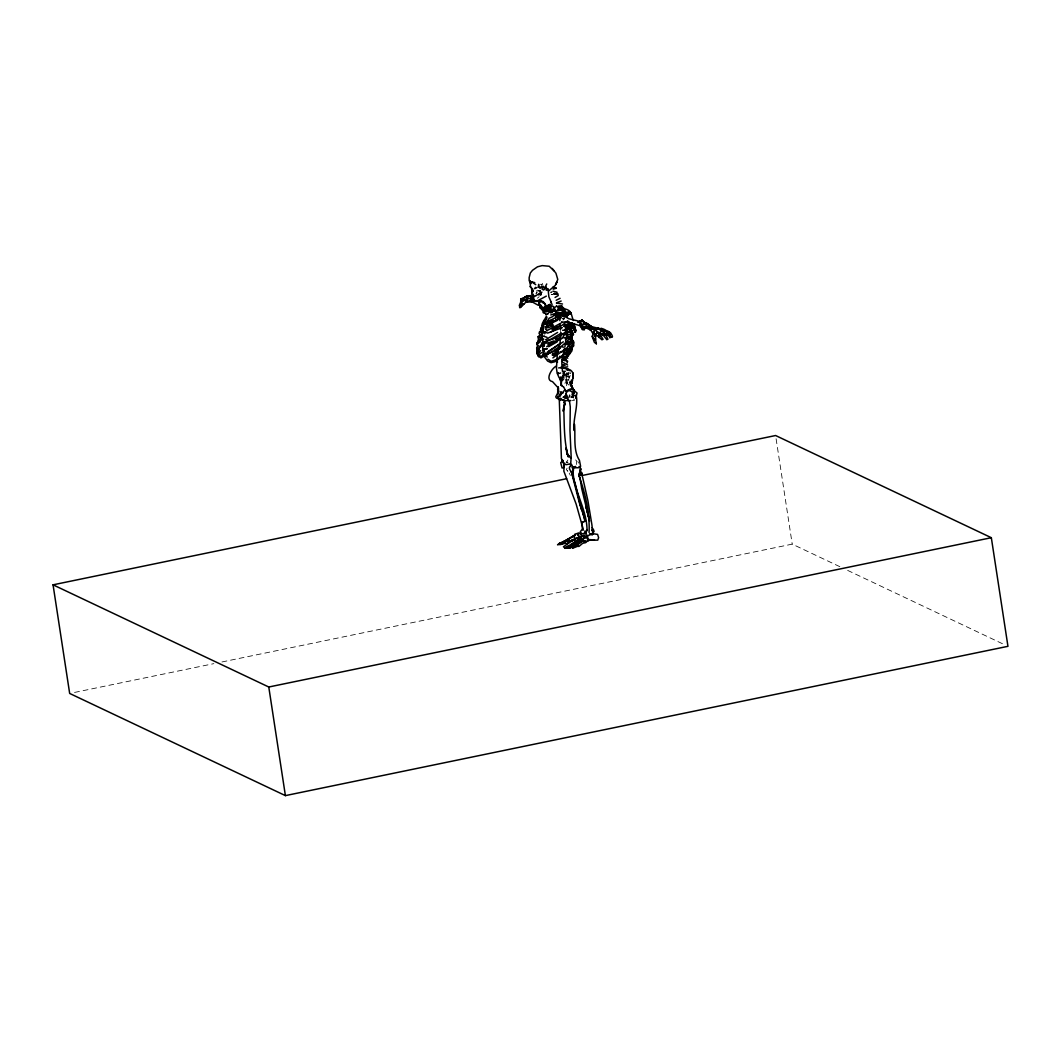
<?xml version="1.0" encoding="UTF-8"?>
<svg xmlns="http://www.w3.org/2000/svg" width="1061" height="1061" viewBox="0 0 1061 1061"><rect width="100%" height="100%" fill="white"/><g stroke="black" fill="none" stroke-linecap="round" stroke-linejoin="round"><path stroke-width="0.75" stroke-dasharray="5 3.75" d="M566.76 382.212L566.335 372.835L567.542 379.361L566.349 386.483L566.76 382.212L566.826 383.021M536.707 293.366L536.972 291.324M576.574 464.493L576.534 460.819L575.115 459.546M570.248 375.395L568.444 380.13L565.884 380.541L565.5 381.708L570.977 387.159M564.717 378.313L565.208 376.151M566.481 462.145L567.847 459.997M567.091 468.153L566.375 469.532L567.423 470.951M563.02 320.13L564.28 318.048L564.505 319.162M537.37 298.234L539.24 296.642M563.046 319.242L564.28 318.048M536.614 290.794L537.556 290.117M535.818 293.499L537.078 292.624M562.25 318.698L563.683 318.711M567.065 380.05L565.354 380.448M567.807 382.424L564.704 383.114M566.76 373.963L567.967 373.605L567.728 372.53M572.29 400.594L574.492 400.13M74.535 692.435L213.858 663.642M221.961 661.971L792.222 544.134L840.166 566.839M565.99 462.238L567.489 462.039M566.229 374.122L567.847 374.016L568.205 376.151L569.929 376.27L570.831 377.716M564.969 379.201L569.054 380.183M565.871 374.533L568.457 374.533L568.457 372.159M566.574 462.503L568.033 462.543M570.513 373.101L569.492 373.021L570.805 373.127M563.046 318.048L564.598 318.698M847.659 570.394L1004.953 644.902M540.924 284.494L541.654 284.958M566.043 375.78L566.866 376.443L566.203 375.674M540.739 284.189L541.932 285.449M567.317 470.646L567.874 471.376M569.187 473.087L570.367 475.434M577.821 461.469L578.59 463.073M542.211 283.274L543.086 285.595M573.829 398.949L574.134 399.944M563.139 317.995L563.404 319.295M776.095 438.763L792.222 544.134M566.322 375.674L566.415 376.43M560.659 330.356L560.712 332.557M551.892 294.428L551.203 294.428L553.285 294.441L551.892 294.428M569.293 377.636L567.874 376.164L569.293 377.636"/><path stroke-width="1.5" d="M574.492 424.373C575.672 436.031 572.913 450.222 579.439 460.341L580.619 466.336C580.049 469.108 571.481 467.092 574.664 466.92L573.895 467.052L575.659 466.495L574.001 467.052M560.632 336.098L560.672 332.982M574.319 424.307L574.16 430.434C572.834 419.002 577.94 407.941 576.468 396.681L574.969 395.183L571.415 397.305L572.396 397.172M572.927 468.034C572.542 489.572 587.25 509.041 587.038 530.898M564.903 400.66L563.232 411.27L563.749 407.291C564.333 424.082 563.868 441.27 568.285 456.946L566.097 447.967L566.773 452.782L568.683 456.442M589.067 532.503C589.956 513.232 585.301 493.338 578.868 475.447L580.38 472.065L581.826 473.365M548.06 311.258L550.248 310.024L554.77 310.886M531.163 297.146L531.097 298.552L531.229 297.571M565.022 397.835L565.155 395.461M531.203 296.536L529.253 295.86M610.062 333.141L610.115 332.385L608.059 332.411L609.664 332.61L607.621 330.86C606.335 331.43 606.587 329.732 601.003 328.247M538.457 287.173L538.683 284.295L538.59 287.266L540.487 287.929L538.457 287.173L545.606 287.73L546.269 287.027M543.418 350.103L543.497 348.936L547.317 348.565L543.975 348.897L544.426 351.403M565.712 341.748L565.566 338.353M543.683 344.162L543.829 342.451L543.55 345.223L543.683 344.162L542.781 344.586L542.755 339.069L543.749 339.122L542.277 340.037M560.341 339.785L560.858 336.695M552.609 309.189L551.574 310.754M559.266 307.584L559.399 306.205L558.404 306.563M580.195 474.055L580.473 468.79L579.16 474.532L581.057 468.909L579.094 466.548M550.964 301.934L552.091 304.679M557.542 389.467L558.59 392.729M580.606 537.105L582.118 541.07M522.755 299.547L522.622 300.542L520.646 301.231L520.885 298.857L524.744 297.717M575.805 398.326L577.038 392.994L574.187 390.7L571.189 385.859L574.638 391.257M567.038 540.938L567.542 539.731M559.678 543.577L565.367 541.375L573.378 536.057L574.89 538.298M559.837 320.661L560.142 317.411M603.192 334.573L605.035 333.459L607.94 339.308M559.598 345.462L560.221 340.979M584.332 324.653L584.545 323.34L587.277 323.512L592.396 327.133L585.46 323.114L591.123 326.509L599.16 328.539M563.457 353.26L562.874 356.854L561.906 357.053L562.874 357.451L562.383 356.973M566.309 334.321L566.693 335.329M529.664 296.377L527.993 295.661L525.712 297.027M564.85 346.974L565.486 343.446M561.866 361.39L562.303 357.637M546.839 316.868L546.428 319.998L545.075 319.772L544.823 321.072L546.521 317.889M570.805 383.803L570.539 385.17L570.5 381.681M573.404 320.488C570.659 313.817 572.197 310.767 564.89 308.87L564.439 309.945M566.03 393.472L566.229 396.748L569.545 401.655L570.274 406.907L569.969 430.541L571.176 457.132L570.526 465.965M587.423 535.288L588.139 540.142L597.741 540.142L598.643 537.675L597.582 534.399L593.842 533.829M571.017 382.835L571.017 385.528M558.457 308.486L558.152 309.865L558.63 308.751L557.595 306.788M567.728 354.334L568.272 351.907M572.86 340.568L572.449 342.385L572.012 338.141L572.078 341.867L572.396 340.409L567.038 344.732M560.685 543.126L568.006 539.651M558.285 350.17L559.174 346.35M563.736 351.642L564.479 348.618M568.961 354.812L571.521 349.255L567.582 354.573L562.118 359.599M565.845 393.127L565.858 395.62M519.943 304.812L521.521 303.685L522.503 305.435L520.301 307.173L519.306 305.435L520.527 302.531L526.866 298.618M532.954 298.446C533.603 295.25 531.017 300.29 533.776 300.051M571.68 329.122L572.025 327.862L569.943 326.576M564.081 373.472L561.309 382.597L561.216 385.13L563.298 386.867M567.078 363.048L567.635 361.204L565.632 359.944M549.174 311.828L548.497 310.515L548.961 311.974L548.444 310.674L550.221 309.984L553.656 310.714M569.651 332.212L571.097 327.597L571.136 328.976M566.043 350.568L566.494 349.215M560.46 306.006L560.327 307.133L561.866 306.045L559.067 310.396M571.786 380.634L571.057 385.435L571.826 386.124M555.526 318.658L555.871 319.361M557.953 372.544L557.449 373.883L558.908 377.225L560.924 378.18L563.67 376.005L563.073 372.955M559.89 394.732L561.07 391.655L561.044 394.878M563.099 397.344L567.065 395.262M603.152 331.483L605.526 331.005L608.059 333.26L606.308 333.287L608.483 332.995L608.51 333.857M585.407 327.199L584.797 328.751L582.383 327.239M593.457 333.207L595.632 329.401L598.762 327.995M563.338 314.162L564.081 312.398L563.537 308.167L561.044 309.374L563.59 309.295L562.357 309.865M550.884 312.968L551.786 310.886M568.882 326.523L570.142 323.578M568.457 547.715L566.839 548.006L581.123 538.073L582.781 540.115M545.951 316.775L544.611 319.812L544.505 323.95L545.407 324.175L543.06 323.552M608.006 335.064L606.242 335.09L608.139 335.13M543.391 324.135L544.598 321.536M573.988 544.837L568.471 547.489M570.619 547.821L569.041 548.139L570.685 546.959M537.702 351.098L538.351 349.772M545.341 286.722L546.733 283.977M541.097 339.043L538.948 340.382L540.301 339.334L538.922 342.756L541.362 339.6L543.908 326.337L542.025 325.342L542.251 323.645L543.961 320.236L546.256 318.817M564.823 389.931L559.346 396.151L560.155 395.952L557.569 396.27L558.457 399.069L560.911 398.366L559.439 398.764M564.319 463.378L563.842 471.15L576.136 504.055L583.218 529.187M543.63 325.488L541.256 330.051L541.216 327.796L543.484 328.194L542.847 331.072L540.46 329.759L542.808 324.348M572.012 395.01L574.319 392.53L572.781 394.188M564.12 374.904L565.274 374.228M530.54 287.186L529.93 280.635L530.898 283.764L529.2 280.714L529.16 277.624L530.328 272.982L532.529 270.276L537.489 266.815L542.184 265.608L549.213 266.245L553.961 270.767L552.237 268.433M575.181 534.558L574.173 535.42L574.545 536.402M533.391 294.255L532.436 295.953L531.72 293.91L532.582 290.595L532.343 292.611L531.336 287.982M545.129 307.12L545.513 304.335L544.253 302.836L542.993 302.916M537.516 347.318L536.813 348.592L537.874 348.3L537.158 347.265M585.46 326.894L584.691 328.247L586.733 327.517L591.149 328.923M582.078 325.541L583.126 324.295M582.078 536.137L584.24 534.916L585.553 537.9M606.773 333.91L608.802 333.379L610.3 335.17M560.871 376.814L560.42 378.87L563.351 379.732M565.606 343.26L566.189 342.358L569.744 343.207M559.89 306.443L559.465 307.106L558.868 306.35M549.266 353.034L540.924 357.902L538.073 355.408L541.587 352.57M545.646 308.313L544.664 311.085L542.715 307.199L544.134 308.618L543.564 309.069L544.585 308.207L544.492 311.165L543.829 311.072L542.688 310.82L540.831 307.518M596.481 333.313L595.393 336.921C592.237 330.992 597.423 338.26 594.996 340.196L594.584 339.043L595.38 338.751L596.362 343.764L594.399 342.358L592.157 336.523L592.754 336.019M561.866 306.045L560.778 307.61L559.85 306.908L559.624 308.738L557.542 310.82M571.295 383.644L570.619 384.612L571.746 383.074L571.468 380.103M569.226 354.626L572.012 350.7L571.627 346.284L571.852 349.255M580.951 537.688L564.956 548.378L572.608 545.473M542.211 343.021L539.532 347.398L538.179 353.91L537.463 351.629L538.869 352.663L540.646 350.647M546.8 312.04L547.993 310.502L549.452 311.815M548.67 311.35L551.415 307.836M587.237 529.638L585.261 532.29L586.614 536.11L591.746 534.2M546.044 310.568L546.879 309.533M547.781 307.12L546.243 306.337L550.102 304.228L550.314 306.921L546.892 309.653M535.752 287.292L534.598 288.685L536.813 287.664M565.5 328.937L564.571 330.064L565.579 329.334M542.091 329.029L539.041 333.565L541.773 335.382L542.105 332.968L543.113 333.048L539.678 331.708L539.32 332.372L543.02 327.915M538.139 349.467L542.304 344.679M557.264 318.844L558.192 317.823M540.778 332.372L542.622 330.342M558.166 394.215L558.02 391.522M553.922 307.027L553.457 307.584L554.266 307.73L556.587 306.311A2.652 0.743 -32.6 0 0 556.468 305.608M597.277 329.056L598.205 328.061L597.157 329.149M566.441 325.303L565.314 327.345M559.929 316.112L560.911 315.051L563.616 315.74L562.197 316.085M531.588 300.077L531.243 298.963L531.588 300.077L529.2 301.085L533.497 302.12L530.328 300.9L538.259 305.276M540.301 339.401L536.946 342.849L537.37 346.032M556.282 317.252L558.51 315.051L560.911 315.051M568.152 355.767L562.529 360.329M538.723 345.687L536.68 347.69L536.879 353.008L538.789 356.894L537.145 353.313L538.073 355.408M520.208 307.61L521.72 306.152L520.394 306.921L519.651 305.608L519.731 307.703L519.625 306.576M566.839 392.106L569.638 389.414L571.654 389.108M559.744 543.033L558.378 544.147L564.213 542.503M557.264 354.666L556.481 368.406L557.078 372.703L558.895 373.499L557.383 373.445M570.142 350.382L555.115 361.682L551.03 362.69L547.609 361.058L543.245 355.289L542.277 342.265M608.55 333.048L610.513 332.756C611.096 333.844 614.239 337.902 611.149 337.279L609.73 335.78M556.932 312.491L552.542 316.682L549.054 318.247L546.548 324.281L547.861 320.674L548.749 321.496L552.582 319.918L548.749 321.496M593.842 331.828L592.29 336.098L593.51 338.645M550.964 312.637L554.386 309.573M558.537 351.416L554.624 354.918L558.524 351.204C556.892 351.801 554.147 357.504 552.37 354.984L560.049 348.141M566.919 330.117L567.091 331.642L569.717 331.642M555.182 309.122L551.747 312.106M546.335 296.112L536.057 301.576L534.784 300.913L532.675 296.165L534.2 296.894M574.306 535.593L561.813 542.781L563.457 542.436M584.226 322.624L582.025 320.183L577.874 322.464L580.606 321.271M593.55 531.707L593.881 530.407L592.131 527.741M544.77 289.03L543.617 289.971L542.078 289.189M605.367 333.751L604.08 333.433L606.242 335.09M528.033 300.82L522.463 304.918L521.269 302.08L522.675 304.706L521.932 305.157L524.161 303.685L521.84 305.462M541.919 292.16L535.725 295.727M538.935 304.693L539.227 304.587M552.9 287.359L555.301 285.436L557.768 279.428L555.937 273.207L553.709 270.409M571.866 325.952L570.526 326.549M583.404 324.215L582.197 324.984L580.937 324.268L580.964 321.39L582.542 320.966L584.929 323.99M567.768 320.873L561.269 325.913L553.311 328.631M585.685 532.954L581.813 533.869L580.314 531.733L582.356 529.068L582.118 522.039M565.274 321.775L561.799 322.425L561.72 321.708M568.006 347.04L552.861 357.915M563.205 336.005L569.863 330.528L571.534 326.218L569.359 323.592M538.948 340.382L541.455 338.446M567.847 541.442L569.134 540.447M574.439 543.617L578.563 540.46L581.905 539.89M557.701 349.905L559.359 348.645M573.006 548.086L577.927 546.176L576.919 546.136L578.948 546.455L582.714 543.272L585.659 542.648L585.951 540.831L582.489 540.725L576.6 544.678L577.608 545.5L573.311 546.627L572.608 548.046M583.775 327.822L583.099 328.34L584.478 327.425M557.874 349.772L560.155 348.061M568.139 546.083L564.598 547.755L563.418 546.733L576.654 537.781L579.439 541.19L576.362 542.675M549.359 352.955L544.625 356.324L552.622 350.966M548.272 305.634L549.492 304.772L544.266 310.913L545.394 313.632M568.165 541.906L573.815 539.32M548.046 288.778L548.855 296.801L551.243 302.279M539.837 293.924L538.577 294.812L541.282 293.605L540.619 295.223L540.248 290.542M545.991 353.313L540.898 356.43L538.816 354.838M548.683 351.416L559.518 343.857M563.325 341.828L547.317 352.08M571.68 337.597L570.168 338.194M546.786 330.727L560.884 323.154M545.487 339.865L557.582 332.438M556.216 366.138C551.853 368.194 544.465 380.077 552.529 381.655L558.444 388.127L558.577 390.992M541.866 334.082L537.874 336.788L538.484 339.241L536.946 344.175L538.484 343.631M570.407 334.944L571.508 334.202M548.113 354.202L543.842 353.3C554.372 355.462 566.601 341.602 573.537 334.547L571.707 330.448M557.516 392.079L558.696 391.31M570.155 344.507L571.335 343.751M560.805 542.595L559.359 543.736L563.802 542.582M547.927 344.467L553.192 341.125M553.802 286.589L548.776 290.873L547.078 288.393M543.351 343.485L561.481 333.074M581.919 541.68L575.632 546.11L570.699 547.635M553.975 350.13L559.372 346.761M570.99 546.733L573.524 545.871L572.608 546.15L574.465 544.386L575.606 544.797L575.407 543.776L576.76 543.789L576.07 543.842L582.768 539.24L584.094 541.694M555.062 297.451L558.298 295.488M582.569 324.56L583.417 324.056M563.139 337.783L546.733 346.562M563.404 351.748L560.341 351.708M550.765 332.027L557.648 328.048M558.643 367.928L567.688 366.814M530.301 295.488L527.37 297.557L525.646 301.019L527.397 302.199M548.55 346.735L557.158 341.894M566.919 343.194L565.5 343.95L567.264 344.188M536.07 295.581L533.908 296.072M559.213 309.175L558.524 309.533L562.595 307.73L560.274 306.47M553.524 320.78L545.739 324.533M575.367 534.93L558.378 544.426C560.659 545.633 565.407 542.012 567.423 543.723L569.014 541.561L575.526 539.558M569.492 348.963L570.712 348.313L568.484 345.236M546.243 306.337L547.861 305.488M558.192 316.337L543.259 323.897M584.067 323.592L587.688 323.87L584.094 322.146M570.858 331.178L572.144 330.528M547.436 313.99L545.792 314.825L548.471 313.552M550.898 292.451L551.707 292.04M556.163 300.276L560.089 298.327M602.502 333.486L600.34 334.547L599.505 332.796L596.892 332.279M560.646 313.167L562.33 312.345M596.189 329.746L598.258 328.738L602.263 331.284M552.012 329.494L558.961 326.138M539.943 337.73L540.686 337.371M603.019 333.446L600.473 334.096M562.94 460.699L560.712 462.676L562.078 468.034L563.67 467.609L564.24 466.19L563.272 462.065M550.049 323.777L557.502 320.329M560.447 394.055L563.311 392.729M566.057 315.86L564.041 316.709L565.195 316.151L565.699 314.016L565.54 315.329L563.683 314.202L566.627 314.838L558.232 314.122L558.404 313.247C560.221 312.093 574.558 311.311 569.425 314.109L571.11 313.114L567.675 315.077L566.72 316.907L569.107 312.915L567.675 315.077L570.977 313.061M593.643 330.966L595.738 330.011L600.46 335.422M574.333 544.916L580.022 540.314L579.213 540.712L582.25 540.301M542.038 336.894L542.808 336.549L539.253 337.65L538.418 336.496M568.165 389.758L572.277 389.188M523.683 300.011L521.574 300.329M520.646 301.231L523.418 299.52M525.659 301.337L526.76 300.86M533.298 298.963L532.847 297.849M536.296 300.528L534.784 300.913M592.303 533.272L593.775 531.786L591.746 529.983M574.624 534.333L578.033 533.206M604.969 334.295L603.086 335.037L601.401 334.122M524.771 297.014L526.932 296.722M559.532 318.99L548.895 322.995L546.548 322.862L548.895 322.995L546.932 322.995L546.813 324.838L547.874 325.82L552.675 324.348L546.959 325.873L552.821 324.281M560.261 338.114L556.189 339.639L558.935 338.605M553.457 325.7L547.808 327.809L545.354 327.027L546.229 327.252L545.712 329.361L547.304 330.674M556.72 302.677L561.176 301.045M554.107 293.937L557.993 294.122L554.266 293.645L554.996 293.38M562.343 327.61L547.648 333.074L544.333 331.775L545.473 331.775L544.744 333.817M559.624 373.339L560.646 372.981M585.46 521.084L583.271 521.813L585.46 521.084L579.293 502.556L571.813 473.431M555.831 339.44L560.089 338.021M566.269 337.398L565.261 337.743L569.2 337.265M566.083 327.982L568.391 327.252M566.64 338.074L569.24 337.252M553.179 289.189L556.362 288.194M566.216 329.586L565.089 329.931L565.977 329.891M559.306 544.213L565.341 542.755M550.739 314.971L558.603 312.252L560.951 313.34M548.444 310.674L550.487 310.117L553.245 310.992L551.004 310.528M561.203 367.411L561.879 367.239M570.752 463.816L565.911 464.705L562.688 462.251L562.29 459.559L562.715 460.832M546.985 340.554C556.203 338.804 566.123 333.87 570.553 325.289L571.455 326.708L569.041 325.17M555.314 340.966L546.614 343.18L544.2 341.96L543.152 344.6L543.272 346.483L544.691 341.987L544.2 346.337M562.701 311.098L564.213 310.74L563.166 309.653M581.958 320.674L579.24 321.297L568.868 318.751L563.391 315.767M563.67 397.451L567.768 396.549M573.776 540.089L570.5 540.792L573.02 540.261M605.075 334.626L603.086 335.037L606.905 339.812M581.189 475.699L775.604 435.527L991.332 537.702L1007.95 646.321L285.396 795.617L69.668 693.443L53.05 584.823L566.614 478.71M53.05 584.823L268.778 687.011L991.332 537.702M562.847 312.531L562.277 310.011L560.036 309.772L549.983 312.159M543.696 287.146L541.654 287.518L542.94 287.531M547.794 310.409L550.221 309.984M563.935 541.468L557.516 544.877M579.638 537.264L580.818 537.078M568.364 397.782L565.261 398.207L563.63 396.827M565.526 324.706L567.834 324.401M567.967 346.231L569.253 346.058L569.651 344.692L568.311 343.539M568.63 336.35L566.786 336.589L569.134 336.801M565.42 326.019L564.492 326.125L568.895 325.409M546.839 306.152L544.054 307.411L547.383 307.504M567.012 334.215L566.216 333.539M585.075 542.158L588.63 540.871L585.924 536.548L584.306 537.304L583.165 539.744L584.386 541.999M578.417 533.219L580.274 533.06L582.595 536.733M562.807 371.496L565.38 371.284M568.033 324.547L566.004 324.706L568.219 324.852M562.622 330.263L563.723 330.196M580.805 539.664L581.892 539.598M527.052 297.398L524.678 297.305L522.436 298.671M609.107 334.984L607.608 335.011L609.239 336.47M561.906 357.053L565.513 356.973L567.768 358.22M562.807 333.883L563.882 333.87M598.444 329.122L600.513 329.096L605.34 331.456M609.518 337.73L610.937 337.438L610.605 336.324M544.266 336.191L543.511 336.204L546.985 337.318M570.871 400.594L564.757 400.567L558.63 398.989M549.479 306.165L553.033 306.205M596.057 329.255L593.152 329.109L595.234 329.348L587.197 326.523L592.847 329.175M568.484 328.698L566.587 328.631L568.895 328.83M564.2 365.17L562.701 365.103L565.062 365.422M529.214 296.231L531.229 296.324M568.417 390.329L571.959 391.562L573.033 396.337M543.497 348.936L546.72 349.122M540.805 287.292L544.359 287.504M574.77 467.954L572.012 467.689M560.062 309.48L562.224 310.594M588.258 539.505L594.478 539.969M580.977 534.227L579.77 533.895M562.94 311.152L565.142 311.337M564.651 350.462L568.378 350.78L568.815 349.427L567.529 348.472M568.338 341.615L570.659 341.828L570.367 339.865L568.961 339.096M557.582 362.04L556.68 361.615M533.789 300.329L530.354 299.481L533.139 301.006M567.529 321.854L568.205 321.921M538.298 290.701L540.009 290.873M554.266 293.645L557.794 294.03M564.2 400.103L556.521 398.14L555.725 396.827L558.537 391.456L558.046 393.313L558.099 386.774L558.444 388.127M564.134 360.541L566.402 360.82L565.54 358.406M550.619 306.271L551.282 306.35M556.375 303.048L562.502 304.003M545.182 309.878L548.51 311.377M538.855 301.722L537.29 300.953L540.845 301.801M553.59 287.597L555.977 288.008M539.174 342.066L539.77 342.305M578.974 541.11L580.221 541.335M549.426 307.438L550.089 307.557M560.195 309.905L561.574 310.197M555.752 312.464L557.144 313.154M566.919 321.642L580.473 325.899M562.834 337.199L564.823 337.65M534.784 282.624L531.8 281.921L535.752 284.68M553.02 291.205L557.025 292.226L556.906 293.035M563.51 347.199L561.534 346.708M542.052 308.459L540.659 308.393L539.704 306.987M537.33 300.86L540.022 301.231L538.55 302.73L538.842 304.295L540.606 305.263M564.757 333.804L566.004 334.785M565.765 342.172L568.868 342.955M558.338 306.417L560.659 307.677L559.372 308.114L563.073 308.526L563.59 307.796L559.731 306.536M559.426 356.35L561.441 356.934M565.951 333.393L568.086 334.069M565.646 333.764L567.065 334.215M566.839 334.334L568.258 334.785M569.173 334.547L570.593 334.984M592.25 332.677L593.338 333.035L590.088 329.719L590.95 330.21L582.741 326.257L581.362 324.149M564.492 367.942L568.298 369.281M562.967 367.942L564.598 368.485M563.59 367.477L570.155 370.753M566.547 369.069C573.537 369.122 574.585 376.005 571.932 381.138L570.075 382.517L570.579 381.469L570.248 383.724L574.187 390.7M582.025 320.183L583.961 322.133L581.866 319.971L579.518 322.146L582.012 328.645L581.521 326.138M523.869 299.719L525.354 300.847M522.039 299.839L522.993 300.767M608.099 334.109L609.332 334.613M547.29 357.053L544.678 355.05L544.638 353.804M566.15 329.825L565.274 329.414M565.314 337.557L566.176 338.008M567.834 321.51L572.94 324.706M567.476 324.361L571.017 326.151L568.895 324.984M602.064 339.891L598.908 337.053M543.02 302.518L543.869 302.955M565.367 374.812L564.558 374.374L565.089 374.957M554.333 315.276L557.542 317.398M565.46 338.326L566.853 339.096M561.601 361.655L567.595 365.011M597.476 335.608L598.961 337.425L600.632 336.178M564.611 348.432L567.608 350.183L566.799 349.149L567.9 351.973M555.685 315.939L558.033 317.345M567.927 327.013L570.075 328.326M571.561 338.711L573.974 342.239L573.484 345.966L569.478 351.005L573.272 344.971L572.529 343.035L573.484 345.966L572.529 343.035M548.006 359.188L550.991 361.217C559.624 359.706 567.476 351.284 573.139 343.817L573.099 345.263L569.359 350.249L573.272 344.971L570.606 340.488M544.081 313.207L543.033 312.491L545.394 308.114L544.306 310.807L544.094 309.799M530.089 286.497L531.442 287.611M567.701 321.695L571.508 324.547L575.128 332.372C577.383 332.318 573.961 324.162 572.197 323.061L575.858 330.475M533.935 300.038L534.532 301.006M589.783 533.59L592.25 534.943L592.94 534.028L591.879 524.611L587.913 500.712L582.516 476.827M562.224 306.815L565.142 310.17M542.065 309.48L540.221 307.982L539.983 304.175L539.93 305.541L538.749 302.783L540.885 300.714L543.378 301.722L546.919 307.372M567.144 454.519L569.094 456.124L567.86 454.851M560.089 317L560.778 317.571L560.407 316.151L560.845 318.128M563.935 352.172L568.431 355.926M563.55 351.987L565.792 353.87M594.293 333.459L596.149 334.029L596.72 335.846M586.269 533.113L584.81 531.044M567.423 454.532L569.094 456.124M568.338 322.862L570.805 325.289M560.632 381.191L559.439 378.167M570.168 336.562L572.158 338.578M562.953 461.84L561.428 458.71L559.24 398.445L559.823 400.66L558.975 398.127M563.258 358.127L564.293 359.228M571.03 458.233L567.781 455.182M541.68 301.894L540.261 300.913L538.882 301.324L538.776 303.95M586.693 325.793L583.895 322.703L585.155 324.573M570.712 384.453L571.959 385.846M568.749 344.878L570.632 347.119L571.123 350.833M526.707 295.979L525.062 297.027L528.086 296.059M572.436 396.456L573.298 397.57M580.301 325.528L579.677 324.6L582.383 329.679L584.332 329.891L584.094 327.358M566.959 348.989L569.757 353.207M548.908 308.671L550.168 310.608M603.086 339.387L600.38 334.891L598.736 336.284M570.049 333.963L572.131 337.239M569.346 323.247L570.248 324.706M530.752 281.735L531.243 282.544M567.41 348.671L568.616 353.207M607.263 332.995L607.767 333.83M563.723 386.96L565.831 391.429L565.566 390.315M578.895 536.495L577.516 533.962L579.306 536.853M553.563 308.234L555.248 311.43M584.73 538.259L583.431 535.739L581.269 536.004L577.529 537.794L578.497 539.996M571.627 332.438L572.794 334.759L572.502 332.623M532.436 288.499L533.272 291.47M583.112 530.367L582.701 529.532M556.256 312.968L557.33 316.059M561.163 378.697L561.494 379.44M572.582 380.382L571.229 384.652L572.091 382.252M598.603 332.769L596.388 333.777M596.043 342.862L596.362 343.764M561.534 384.666L561.959 385.899M581.309 472.118L582.197 474.797L581.667 472.981M572.874 389.453L574.014 393.1M541.044 305.289L542.357 308.976L541.959 307.345M571.189 471.469L575.5 484.877L581.335 509.147L578.232 496.137M562.794 366.827L563.059 367.756M524.797 296.695L525.023 297.465M599.253 334.905L598.55 332.372L599.2 334.825M588.497 516.283L585.738 505.58L589.571 521.123M589.24 519.665L581.693 488.524L579.89 477.251M581.958 508.948L584.571 519.81M565.089 326.337L565.261 327.053M521.031 298.778L521.19 299.467M570.553 331.456L570.898 332.995M567.105 333.34L567.463 334.905M574.094 323.565L575.128 328.194M539.16 304.162L539.412 305.303M565.619 330.21L565.937 333.141M559.85 323.764L560.619 329.427M268.778 687.011L285.396 795.617M572.754 395.196L572.953 396.681M562.502 371.469L562.211 368.446L560.712 367.597L561.972 366.774L561.826 363.034M604.982 333.777L602.25 330.86L600.088 332.345M569.598 395.156L569.73 397.053M566.998 368.817L567.105 370.329M546.269 288.34L546.296 290.356M526.8 300.369L528.153 302.067L531.296 301.815L532.038 300.847L530.553 298.313L528.259 298.592L526.8 300.369M561.322 382.756L561.216 385.13L561.322 382.756M572.834 375.846L572.794 376.602L573.192 372.995L572.834 375.846M573.47 469.811L573.086 472.198L571.521 472.516L569.545 469.081L569.412 467.198L571.972 464.983L573.47 469.811M558.338 313.419L558.232 314.122L562.25 314.268L558.232 314.122L558.338 313.419M564.797 403.485L564.12 406.058L565.341 404.188L563.882 401.787L564.797 403.485M564.319 372.981L562.821 377.888L564.319 372.981M580.685 472.835L579.16 476.27L580.685 472.835M544.731 311.059L546.097 309.6L544.731 311.059M567.277 390.567L566.216 391.496L567.277 390.567M566.508 313.831L565.738 314.772L567.529 312.557L566.508 313.831M556.866 282.359L555.593 284.335L556.866 282.359M564.876 325.077L564.067 326.284L564.876 325.077M553.378 353.565L552.463 354.891L553.378 353.565M567.131 539.877L566.468 540.646L567.131 539.877M570.42 312.411L568.603 312.12L570.42 312.411M555.977 310.886L554.651 310.289L555.977 310.886M582.648 328.764L582.264 327.212L582.648 328.764M574.691 330.647L574.24 329.215L575.128 332.372L574.691 330.647M573.139 474.002L572.754 472.596L573.139 474.002M592.847 532.251L592.555 530.434L592.86 533.908L592.847 532.251M572.953 378.101L572.807 376.509L572.953 378.193"/></g></svg>
